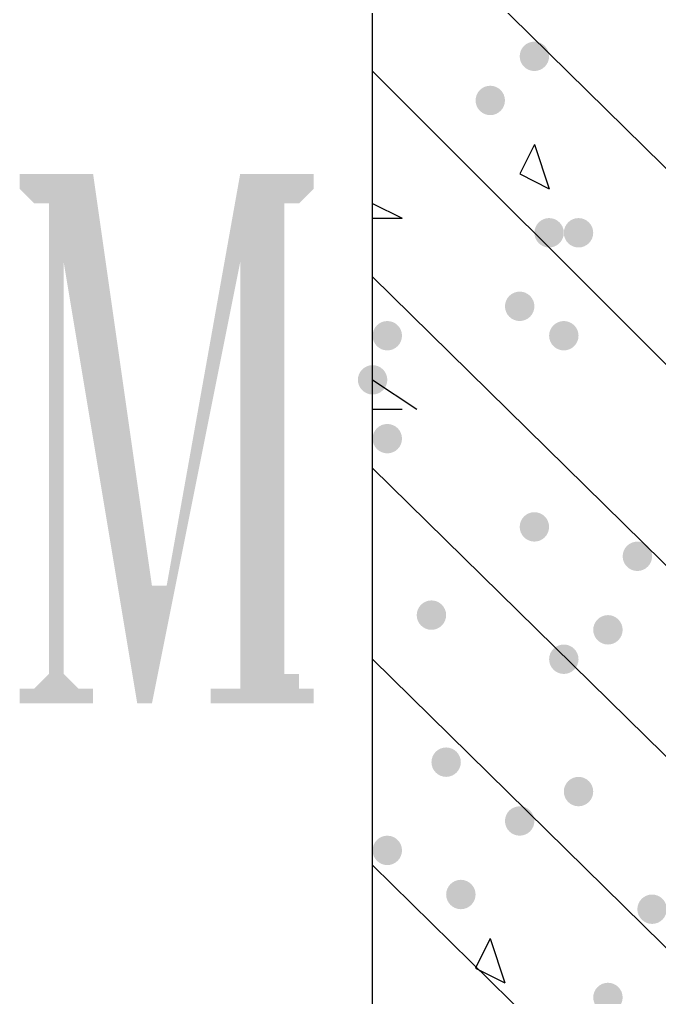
# Model space of a CAD drawing. Header units: inches. Extents: x 11 to 286, y 6 to 196.
# Drawn here: x 183.825 to 185.667, y 96.661 to 99.476 of the extents above; entities that cross this region are included whole.
import ezdxf

# ---------------------------------------------------------------- set-up
doc = ezdxf.new("R2010")
doc.units = ezdxf.units.IN
doc.header["$MEASUREMENT"] = 0
doc.layers.add('PDF_几何图形', color=7, linetype='Continuous')
doc.layers.add('PDF_实体填充', color=7, linetype='Continuous', true_color=0xffffff)

msp = doc.modelspace()

# ---------------------------------------------------------------- hatches: boundary and pattern name
at = {"layer": 'PDF_实体填充', "transparency": 33554559}
h = msp.add_hatch(color=7, dxfattribs=at)
edge = h.paths.add_edge_path(flags=0)
edge.add_spline(control_points=[(185.3494, 99.3704), (185.3494, 99.3472), (185.3304, 99.3281), (185.3071, 99.3281)], knot_values=[0, 0, 0, 0, 1, 1, 1, 1], degree=3, periodic=0)
edge.add_spline(control_points=[(185.3071, 99.3281), (185.2838, 99.3281), (185.2648, 99.3472), (185.2648, 99.3704)], knot_values=[0, 0, 0, 0, 1, 1, 1, 1], degree=3, periodic=0)
edge.add_line((185.2648, 99.3704), (185.2648, 99.3704))
edge.add_spline(control_points=[(185.2648, 99.3704), (185.2648, 99.3937), (185.2838, 99.4128), (185.3071, 99.4128)], knot_values=[0, 0, 0, 0, 1, 1, 1, 1], degree=3, periodic=0)
edge.add_spline(control_points=[(185.3071, 99.4128), (185.3304, 99.4128), (185.3494, 99.3937), (185.3494, 99.3704)], knot_values=[0, 0, 0, 0, 1, 1, 1, 1], degree=3, periodic=0)
edge.add_line((185.3494, 99.3704), (185.3494, 99.3704))
edge.add_line((185.3494, 99.3704), (185.3494, 99.3704))
h = msp.add_hatch(color=7, dxfattribs=at)
edge = h.paths.add_edge_path(flags=0)
edge.add_spline(control_points=[(185.2224, 99.2434), (185.2224, 99.2202), (185.2034, 99.2011), (185.1801, 99.2011)], knot_values=[0, 0, 0, 0, 1, 1, 1, 1], degree=3, periodic=0)
edge.add_spline(control_points=[(185.1801, 99.2011), (185.1568, 99.2011), (185.1378, 99.2202), (185.1378, 99.2434)], knot_values=[0, 0, 0, 0, 1, 1, 1, 1], degree=3, periodic=0)
edge.add_line((185.1378, 99.2434), (185.1378, 99.2434))
edge.add_spline(control_points=[(185.1378, 99.2434), (185.1378, 99.2667), (185.1568, 99.2858), (185.1801, 99.2858)], knot_values=[0, 0, 0, 0, 1, 1, 1, 1], degree=3, periodic=0)
edge.add_spline(control_points=[(185.1801, 99.2858), (185.2034, 99.2858), (185.2224, 99.2667), (185.2224, 99.2434)], knot_values=[0, 0, 0, 0, 1, 1, 1, 1], degree=3, periodic=0)
edge.add_line((185.2224, 99.2434), (185.2224, 99.2434))
edge.add_line((185.2224, 99.2434), (185.2224, 99.2434))
msp.add_hatch(color=7, dxfattribs=at).paths.add_polyline_path([(184.5874, 97.6348), (184.5874, 97.5924), (184.6298, 97.5924), (184.6298, 97.5501), (184.6721, 97.5501), (184.6721, 97.5078), (184.3758, 97.5078), (184.3758, 97.5501), (184.4181, 97.5501), (184.4604, 97.5501), (184.4604, 97.5924), (184.4604, 97.6348), (184.4604, 98.7778), (184.2064, 97.5078), (184.1641, 97.5078), (183.9524, 98.7778), (183.9524, 97.6348), (183.9524, 97.5924), (183.9948, 97.5501), (184.0371, 97.5501), (184.0371, 97.5078), (183.8254, 97.5078), (183.8254, 97.5501), (183.8678, 97.5501), (183.9101, 97.5924), (183.9101, 97.6348), (183.9101, 98.9048), (183.9101, 98.9471), (183.8678, 98.9471), (183.8254, 98.9894), (183.8254, 99.0318), (184.0371, 99.0318), (184.2064, 97.8464), (184.2488, 97.8464), (184.4604, 99.0318), (184.6721, 99.0318), (184.6721, 98.9894), (184.6298, 98.9471), (184.5874, 98.9471), (184.5874, 98.9048)], flags=0)
h = msp.add_hatch(color=7, dxfattribs=at)
edge = h.paths.add_edge_path(flags=0)
edge.add_spline(control_points=[(185.3918, 98.8624), (185.3918, 98.8392), (185.3727, 98.8201), (185.3494, 98.8201)], knot_values=[0, 0, 0, 0, 1, 1, 1, 1], degree=3, periodic=0)
edge.add_spline(control_points=[(185.3494, 98.8201), (185.3262, 98.8201), (185.3071, 98.8392), (185.3071, 98.8624)], knot_values=[0, 0, 0, 0, 1, 1, 1, 1], degree=3, periodic=0)
edge.add_line((185.3071, 98.8624), (185.3071, 98.8624))
edge.add_spline(control_points=[(185.3071, 98.8624), (185.3071, 98.8857), (185.3262, 98.9048), (185.3494, 98.9048)], knot_values=[0, 0, 0, 0, 1, 1, 1, 1], degree=3, periodic=0)
edge.add_spline(control_points=[(185.3494, 98.9048), (185.3727, 98.9048), (185.3918, 98.8857), (185.3918, 98.8624)], knot_values=[0, 0, 0, 0, 1, 1, 1, 1], degree=3, periodic=0)
edge.add_line((185.3918, 98.8624), (185.3918, 98.8624))
edge.add_line((185.3918, 98.8624), (185.3918, 98.8624))
h = msp.add_hatch(color=7, dxfattribs=at)
edge = h.paths.add_edge_path(flags=0)
edge.add_spline(control_points=[(185.4764, 98.8624), (185.4764, 98.8392), (185.4574, 98.8201), (185.4341, 98.8201)], knot_values=[0, 0, 0, 0, 1, 1, 1, 1], degree=3, periodic=0)
edge.add_spline(control_points=[(185.4341, 98.8201), (185.4108, 98.8201), (185.3918, 98.8392), (185.3918, 98.8624)], knot_values=[0, 0, 0, 0, 1, 1, 1, 1], degree=3, periodic=0)
edge.add_line((185.3918, 98.8624), (185.3918, 98.8624))
edge.add_spline(control_points=[(185.3918, 98.8624), (185.3918, 98.8857), (185.4108, 98.9048), (185.4341, 98.9048)], knot_values=[0, 0, 0, 0, 1, 1, 1, 1], degree=3, periodic=0)
edge.add_spline(control_points=[(185.4341, 98.9048), (185.4574, 98.9048), (185.4764, 98.8857), (185.4764, 98.8624)], knot_values=[0, 0, 0, 0, 1, 1, 1, 1], degree=3, periodic=0)
edge.add_line((185.4764, 98.8624), (185.4764, 98.8624))
edge.add_line((185.4764, 98.8624), (185.4764, 98.8624))
h = msp.add_hatch(color=7, dxfattribs=at)
edge = h.paths.add_edge_path(flags=0)
edge.add_spline(control_points=[(185.3071, 98.6508), (185.3071, 98.6275), (185.2881, 98.6084), (185.2648, 98.6084)], knot_values=[0, 0, 0, 0, 1, 1, 1, 1], degree=3, periodic=0)
edge.add_spline(control_points=[(185.2648, 98.6084), (185.2415, 98.6084), (185.2224, 98.6275), (185.2224, 98.6508)], knot_values=[0, 0, 0, 0, 1, 1, 1, 1], degree=3, periodic=0)
edge.add_line((185.2224, 98.6508), (185.2224, 98.6508))
edge.add_spline(control_points=[(185.2224, 98.6508), (185.2224, 98.6741), (185.2415, 98.6931), (185.2648, 98.6931)], knot_values=[0, 0, 0, 0, 1, 1, 1, 1], degree=3, periodic=0)
edge.add_spline(control_points=[(185.2648, 98.6931), (185.2881, 98.6931), (185.3071, 98.6741), (185.3071, 98.6508)], knot_values=[0, 0, 0, 0, 1, 1, 1, 1], degree=3, periodic=0)
edge.add_line((185.3071, 98.6508), (185.3071, 98.6508))
edge.add_line((185.3071, 98.6508), (185.3071, 98.6508))
h = msp.add_hatch(color=7, dxfattribs=at)
edge = h.paths.add_edge_path(flags=0)
edge.add_spline(control_points=[(184.9261, 98.5661), (184.9261, 98.5428), (184.9071, 98.5238), (184.8838, 98.5238)], knot_values=[0, 0, 0, 0, 1, 1, 1, 1], degree=3, periodic=0)
edge.add_spline(control_points=[(184.8838, 98.5238), (184.8605, 98.5238), (184.8414, 98.5428), (184.8414, 98.5661)], knot_values=[0, 0, 0, 0, 1, 1, 1, 1], degree=3, periodic=0)
edge.add_line((184.8414, 98.5661), (184.8414, 98.5661))
edge.add_spline(control_points=[(184.8414, 98.5661), (184.8414, 98.5894), (184.8605, 98.6084), (184.8838, 98.6084)], knot_values=[0, 0, 0, 0, 1, 1, 1, 1], degree=3, periodic=0)
edge.add_spline(control_points=[(184.8838, 98.6084), (184.9071, 98.6084), (184.9261, 98.5894), (184.9261, 98.5661)], knot_values=[0, 0, 0, 0, 1, 1, 1, 1], degree=3, periodic=0)
edge.add_line((184.9261, 98.5661), (184.9261, 98.5661))
edge.add_line((184.9261, 98.5661), (184.9261, 98.5661))
h = msp.add_hatch(color=7, dxfattribs=at)
edge = h.paths.add_edge_path(flags=0)
edge.add_spline(control_points=[(185.4341, 98.5661), (185.4341, 98.5428), (185.4151, 98.5238), (185.3918, 98.5238)], knot_values=[0, 0, 0, 0, 1, 1, 1, 1], degree=3, periodic=0)
edge.add_spline(control_points=[(185.3918, 98.5238), (185.3685, 98.5238), (185.3494, 98.5428), (185.3494, 98.5661)], knot_values=[0, 0, 0, 0, 1, 1, 1, 1], degree=3, periodic=0)
edge.add_line((185.3494, 98.5661), (185.3494, 98.5661))
edge.add_spline(control_points=[(185.3494, 98.5661), (185.3494, 98.5894), (185.3685, 98.6084), (185.3918, 98.6084)], knot_values=[0, 0, 0, 0, 1, 1, 1, 1], degree=3, periodic=0)
edge.add_spline(control_points=[(185.3918, 98.6084), (185.4151, 98.6084), (185.4341, 98.5894), (185.4341, 98.5661)], knot_values=[0, 0, 0, 0, 1, 1, 1, 1], degree=3, periodic=0)
edge.add_line((185.4341, 98.5661), (185.4341, 98.5661))
edge.add_line((185.4341, 98.5661), (185.4341, 98.5661))
h = msp.add_hatch(color=7, dxfattribs=at)
edge = h.paths.add_edge_path(flags=0)
edge.add_spline(control_points=[(184.8838, 98.4391), (184.8838, 98.4158), (184.8647, 98.3968), (184.8414, 98.3968)], knot_values=[0, 0, 0, 0, 1, 1, 1, 1], degree=3, periodic=0)
edge.add_spline(control_points=[(184.8414, 98.3968), (184.8182, 98.3968), (184.7991, 98.4158), (184.7991, 98.4391)], knot_values=[0, 0, 0, 0, 1, 1, 1, 1], degree=3, periodic=0)
edge.add_line((184.7991, 98.4391), (184.7991, 98.4391))
edge.add_spline(control_points=[(184.7991, 98.4391), (184.7991, 98.4624), (184.8182, 98.4814), (184.8414, 98.4814)], knot_values=[0, 0, 0, 0, 1, 1, 1, 1], degree=3, periodic=0)
edge.add_spline(control_points=[(184.8414, 98.4814), (184.8647, 98.4814), (184.8838, 98.4624), (184.8838, 98.4391)], knot_values=[0, 0, 0, 0, 1, 1, 1, 1], degree=3, periodic=0)
edge.add_line((184.8838, 98.4391), (184.8838, 98.4391))
edge.add_line((184.8838, 98.4391), (184.8838, 98.4391))
h = msp.add_hatch(color=7, dxfattribs=at)
edge = h.paths.add_edge_path(flags=0)
edge.add_spline(control_points=[(184.9261, 98.2698), (184.9261, 98.2465), (184.9071, 98.2274), (184.8838, 98.2274)], knot_values=[0, 0, 0, 0, 1, 1, 1, 1], degree=3, periodic=0)
edge.add_spline(control_points=[(184.8838, 98.2274), (184.8605, 98.2274), (184.8414, 98.2465), (184.8414, 98.2698)], knot_values=[0, 0, 0, 0, 1, 1, 1, 1], degree=3, periodic=0)
edge.add_line((184.8414, 98.2698), (184.8414, 98.2698))
edge.add_spline(control_points=[(184.8414, 98.2698), (184.8414, 98.2931), (184.8605, 98.3121), (184.8838, 98.3121)], knot_values=[0, 0, 0, 0, 1, 1, 1, 1], degree=3, periodic=0)
edge.add_spline(control_points=[(184.8838, 98.3121), (184.9071, 98.3121), (184.9261, 98.2931), (184.9261, 98.2698)], knot_values=[0, 0, 0, 0, 1, 1, 1, 1], degree=3, periodic=0)
edge.add_line((184.9261, 98.2698), (184.9261, 98.2698))
edge.add_line((184.9261, 98.2698), (184.9261, 98.2698))
h = msp.add_hatch(color=7, dxfattribs=at)
edge = h.paths.add_edge_path(flags=0)
edge.add_spline(control_points=[(185.3494, 98.0158), (185.3494, 97.9925), (185.3304, 97.9734), (185.3071, 97.9734)], knot_values=[0, 0, 0, 0, 1, 1, 1, 1], degree=3, periodic=0)
edge.add_spline(control_points=[(185.3071, 97.9734), (185.2838, 97.9734), (185.2648, 97.9925), (185.2648, 98.0158)], knot_values=[0, 0, 0, 0, 1, 1, 1, 1], degree=3, periodic=0)
edge.add_line((185.2648, 98.0158), (185.2648, 98.0158))
edge.add_spline(control_points=[(185.2648, 98.0158), (185.2648, 98.0391), (185.2838, 98.0581), (185.3071, 98.0581)], knot_values=[0, 0, 0, 0, 1, 1, 1, 1], degree=3, periodic=0)
edge.add_spline(control_points=[(185.3071, 98.0581), (185.3304, 98.0581), (185.3494, 98.0391), (185.3494, 98.0158)], knot_values=[0, 0, 0, 0, 1, 1, 1, 1], degree=3, periodic=0)
edge.add_line((185.3494, 98.0158), (185.3494, 98.0158))
edge.add_line((185.3494, 98.0158), (185.3494, 98.0158))
h = msp.add_hatch(color=7, dxfattribs=at)
edge = h.paths.add_edge_path(flags=0)
edge.add_spline(control_points=[(185.6458, 97.9311), (185.6458, 97.9078), (185.6267, 97.8888), (185.6034, 97.8888)], knot_values=[0, 0, 0, 0, 1, 1, 1, 1], degree=3, periodic=0)
edge.add_spline(control_points=[(185.6034, 97.8888), (185.5802, 97.8888), (185.5611, 97.9078), (185.5611, 97.9311)], knot_values=[0, 0, 0, 0, 1, 1, 1, 1], degree=3, periodic=0)
edge.add_line((185.5611, 97.9311), (185.5611, 97.9311))
edge.add_spline(control_points=[(185.5611, 97.9311), (185.5611, 97.9544), (185.5802, 97.9734), (185.6034, 97.9734)], knot_values=[0, 0, 0, 0, 1, 1, 1, 1], degree=3, periodic=0)
edge.add_spline(control_points=[(185.6034, 97.9734), (185.6267, 97.9734), (185.6458, 97.9544), (185.6458, 97.9311)], knot_values=[0, 0, 0, 0, 1, 1, 1, 1], degree=3, periodic=0)
edge.add_line((185.6458, 97.9311), (185.6458, 97.9311))
edge.add_line((185.6458, 97.9311), (185.6458, 97.9311))
h = msp.add_hatch(color=7, dxfattribs=at)
edge = h.paths.add_edge_path(flags=0)
edge.add_spline(control_points=[(185.0531, 97.7618), (185.0531, 97.7385), (185.0341, 97.7194), (185.0108, 97.7194)], knot_values=[0, 0, 0, 0, 1, 1, 1, 1], degree=3, periodic=0)
edge.add_spline(control_points=[(185.0108, 97.7194), (184.9875, 97.7194), (184.9684, 97.7385), (184.9684, 97.7618)], knot_values=[0, 0, 0, 0, 1, 1, 1, 1], degree=3, periodic=0)
edge.add_line((184.9684, 97.7618), (184.9684, 97.7618))
edge.add_spline(control_points=[(184.9684, 97.7618), (184.9684, 97.7851), (184.9875, 97.8041), (185.0108, 97.8041)], knot_values=[0, 0, 0, 0, 1, 1, 1, 1], degree=3, periodic=0)
edge.add_spline(control_points=[(185.0108, 97.8041), (185.0341, 97.8041), (185.0531, 97.7851), (185.0531, 97.7618)], knot_values=[0, 0, 0, 0, 1, 1, 1, 1], degree=3, periodic=0)
edge.add_line((185.0531, 97.7618), (185.0531, 97.7618))
edge.add_line((185.0531, 97.7618), (185.0531, 97.7618))
h = msp.add_hatch(color=7, dxfattribs=at)
edge = h.paths.add_edge_path(flags=0)
edge.add_spline(control_points=[(185.5611, 97.7194), (185.5611, 97.6962), (185.5421, 97.6771), (185.5188, 97.6771)], knot_values=[0, 0, 0, 0, 1, 1, 1, 1], degree=3, periodic=0)
edge.add_spline(control_points=[(185.5188, 97.6771), (185.4955, 97.6771), (185.4764, 97.6962), (185.4764, 97.7194)], knot_values=[0, 0, 0, 0, 1, 1, 1, 1], degree=3, periodic=0)
edge.add_line((185.4764, 97.7194), (185.4764, 97.7194))
edge.add_spline(control_points=[(185.4764, 97.7194), (185.4764, 97.7427), (185.4955, 97.7618), (185.5188, 97.7618)], knot_values=[0, 0, 0, 0, 1, 1, 1, 1], degree=3, periodic=0)
edge.add_spline(control_points=[(185.5188, 97.7618), (185.5421, 97.7618), (185.5611, 97.7427), (185.5611, 97.7194)], knot_values=[0, 0, 0, 0, 1, 1, 1, 1], degree=3, periodic=0)
edge.add_line((185.5611, 97.7194), (185.5611, 97.7194))
edge.add_line((185.5611, 97.7194), (185.5611, 97.7194))
h = msp.add_hatch(color=7, dxfattribs=at)
edge = h.paths.add_edge_path(flags=0)
edge.add_spline(control_points=[(185.4341, 97.6348), (185.4341, 97.6115), (185.4151, 97.5924), (185.3918, 97.5924)], knot_values=[0, 0, 0, 0, 1, 1, 1, 1], degree=3, periodic=0)
edge.add_spline(control_points=[(185.3918, 97.5924), (185.3685, 97.5924), (185.3494, 97.6115), (185.3494, 97.6348)], knot_values=[0, 0, 0, 0, 1, 1, 1, 1], degree=3, periodic=0)
edge.add_line((185.3494, 97.6348), (185.3494, 97.6348))
edge.add_spline(control_points=[(185.3494, 97.6348), (185.3494, 97.6581), (185.3685, 97.6771), (185.3918, 97.6771)], knot_values=[0, 0, 0, 0, 1, 1, 1, 1], degree=3, periodic=0)
edge.add_spline(control_points=[(185.3918, 97.6771), (185.4151, 97.6771), (185.4341, 97.6581), (185.4341, 97.6348)], knot_values=[0, 0, 0, 0, 1, 1, 1, 1], degree=3, periodic=0)
edge.add_line((185.4341, 97.6348), (185.4341, 97.6348))
edge.add_line((185.4341, 97.6348), (185.4341, 97.6348))
h = msp.add_hatch(color=7, dxfattribs=at)
edge = h.paths.add_edge_path(flags=0)
edge.add_spline(control_points=[(185.0954, 97.3384), (185.0954, 97.3152), (185.0764, 97.2961), (185.0531, 97.2961)], knot_values=[0, 0, 0, 0, 1, 1, 1, 1], degree=3, periodic=0)
edge.add_spline(control_points=[(185.0531, 97.2961), (185.0298, 97.2961), (185.0108, 97.3152), (185.0108, 97.3384)], knot_values=[0, 0, 0, 0, 1, 1, 1, 1], degree=3, periodic=0)
edge.add_line((185.0108, 97.3384), (185.0108, 97.3384))
edge.add_spline(control_points=[(185.0108, 97.3384), (185.0108, 97.3617), (185.0298, 97.3808), (185.0531, 97.3808)], knot_values=[0, 0, 0, 0, 1, 1, 1, 1], degree=3, periodic=0)
edge.add_spline(control_points=[(185.0531, 97.3808), (185.0764, 97.3808), (185.0954, 97.3617), (185.0954, 97.3384)], knot_values=[0, 0, 0, 0, 1, 1, 1, 1], degree=3, periodic=0)
edge.add_line((185.0954, 97.3384), (185.0954, 97.3384))
edge.add_line((185.0954, 97.3384), (185.0954, 97.3384))
h = msp.add_hatch(color=7, dxfattribs=at)
edge = h.paths.add_edge_path(flags=0)
edge.add_spline(control_points=[(185.4764, 97.2538), (185.4764, 97.2305), (185.4574, 97.2114), (185.4341, 97.2114)], knot_values=[0, 0, 0, 0, 1, 1, 1, 1], degree=3, periodic=0)
edge.add_spline(control_points=[(185.4341, 97.2114), (185.4108, 97.2114), (185.3918, 97.2305), (185.3918, 97.2538)], knot_values=[0, 0, 0, 0, 1, 1, 1, 1], degree=3, periodic=0)
edge.add_line((185.3918, 97.2538), (185.3918, 97.2538))
edge.add_spline(control_points=[(185.3918, 97.2538), (185.3918, 97.2771), (185.4108, 97.2961), (185.4341, 97.2961)], knot_values=[0, 0, 0, 0, 1, 1, 1, 1], degree=3, periodic=0)
edge.add_spline(control_points=[(185.4341, 97.2961), (185.4574, 97.2961), (185.4764, 97.2771), (185.4764, 97.2538)], knot_values=[0, 0, 0, 0, 1, 1, 1, 1], degree=3, periodic=0)
edge.add_line((185.4764, 97.2538), (185.4764, 97.2538))
edge.add_line((185.4764, 97.2538), (185.4764, 97.2538))
h = msp.add_hatch(color=7, dxfattribs=at)
edge = h.paths.add_edge_path(flags=0)
edge.add_spline(control_points=[(185.3071, 97.1691), (185.3071, 97.1458), (185.2881, 97.1268), (185.2648, 97.1268)], knot_values=[0, 0, 0, 0, 1, 1, 1, 1], degree=3, periodic=0)
edge.add_spline(control_points=[(185.2648, 97.1268), (185.2415, 97.1268), (185.2224, 97.1458), (185.2224, 97.1691)], knot_values=[0, 0, 0, 0, 1, 1, 1, 1], degree=3, periodic=0)
edge.add_line((185.2224, 97.1691), (185.2224, 97.1691))
edge.add_spline(control_points=[(185.2224, 97.1691), (185.2224, 97.1924), (185.2415, 97.2114), (185.2648, 97.2114)], knot_values=[0, 0, 0, 0, 1, 1, 1, 1], degree=3, periodic=0)
edge.add_spline(control_points=[(185.2648, 97.2114), (185.2881, 97.2114), (185.3071, 97.1924), (185.3071, 97.1691)], knot_values=[0, 0, 0, 0, 1, 1, 1, 1], degree=3, periodic=0)
edge.add_line((185.3071, 97.1691), (185.3071, 97.1691))
edge.add_line((185.3071, 97.1691), (185.3071, 97.1691))
h = msp.add_hatch(color=7, dxfattribs=at)
edge = h.paths.add_edge_path(flags=0)
edge.add_spline(control_points=[(184.9261, 97.0844), (184.9261, 97.0612), (184.9071, 97.0421), (184.8838, 97.0421)], knot_values=[0, 0, 0, 0, 1, 1, 1, 1], degree=3, periodic=0)
edge.add_spline(control_points=[(184.8838, 97.0421), (184.8605, 97.0421), (184.8414, 97.0612), (184.8414, 97.0844)], knot_values=[0, 0, 0, 0, 1, 1, 1, 1], degree=3, periodic=0)
edge.add_line((184.8414, 97.0844), (184.8414, 97.0844))
edge.add_spline(control_points=[(184.8414, 97.0844), (184.8414, 97.1077), (184.8605, 97.1268), (184.8838, 97.1268)], knot_values=[0, 0, 0, 0, 1, 1, 1, 1], degree=3, periodic=0)
edge.add_spline(control_points=[(184.8838, 97.1268), (184.9071, 97.1268), (184.9261, 97.1077), (184.9261, 97.0844)], knot_values=[0, 0, 0, 0, 1, 1, 1, 1], degree=3, periodic=0)
edge.add_line((184.9261, 97.0844), (184.9261, 97.0844))
edge.add_line((184.9261, 97.0844), (184.9261, 97.0844))
h = msp.add_hatch(color=7, dxfattribs=at)
edge = h.paths.add_edge_path(flags=0)
edge.add_spline(control_points=[(185.1378, 96.9574), (185.1378, 96.9342), (185.1187, 96.9151), (185.0954, 96.9151)], knot_values=[0, 0, 0, 0, 1, 1, 1, 1], degree=3, periodic=0)
edge.add_spline(control_points=[(185.0954, 96.9151), (185.0722, 96.9151), (185.0531, 96.9342), (185.0531, 96.9574)], knot_values=[0, 0, 0, 0, 1, 1, 1, 1], degree=3, periodic=0)
edge.add_line((185.0531, 96.9574), (185.0531, 96.9574))
edge.add_spline(control_points=[(185.0531, 96.9574), (185.0531, 96.9807), (185.0722, 96.9998), (185.0954, 96.9998)], knot_values=[0, 0, 0, 0, 1, 1, 1, 1], degree=3, periodic=0)
edge.add_spline(control_points=[(185.0954, 96.9998), (185.1187, 96.9998), (185.1378, 96.9807), (185.1378, 96.9574)], knot_values=[0, 0, 0, 0, 1, 1, 1, 1], degree=3, periodic=0)
edge.add_line((185.1378, 96.9574), (185.1378, 96.9574))
edge.add_line((185.1378, 96.9574), (185.1378, 96.9574))
h = msp.add_hatch(color=7, dxfattribs=at)
edge = h.paths.add_edge_path(flags=0)
edge.add_spline(control_points=[(185.6881, 96.9151), (185.6881, 96.8918), (185.6691, 96.8728), (185.6458, 96.8728)], knot_values=[0, 0, 0, 0, 1, 1, 1, 1], degree=3, periodic=0)
edge.add_spline(control_points=[(185.6458, 96.8728), (185.6225, 96.8728), (185.6034, 96.8918), (185.6034, 96.9151)], knot_values=[0, 0, 0, 0, 1, 1, 1, 1], degree=3, periodic=0)
edge.add_line((185.6034, 96.9151), (185.6034, 96.9151))
edge.add_spline(control_points=[(185.6034, 96.9151), (185.6034, 96.9384), (185.6225, 96.9574), (185.6458, 96.9574)], knot_values=[0, 0, 0, 0, 1, 1, 1, 1], degree=3, periodic=0)
edge.add_spline(control_points=[(185.6458, 96.9574), (185.6691, 96.9574), (185.6881, 96.9384), (185.6881, 96.9151)], knot_values=[0, 0, 0, 0, 1, 1, 1, 1], degree=3, periodic=0)
edge.add_line((185.6881, 96.9151), (185.6881, 96.9151))
edge.add_line((185.6881, 96.9151), (185.6881, 96.9151))
h = msp.add_hatch(color=7, dxfattribs=at)
edge = h.paths.add_edge_path(flags=0)
edge.add_spline(control_points=[(185.5611, 96.6611), (185.5611, 96.6378), (185.5421, 96.6188), (185.5188, 96.6188)], knot_values=[0, 0, 0, 0, 1, 1, 1, 1], degree=3, periodic=0)
edge.add_spline(control_points=[(185.5188, 96.6188), (185.4955, 96.6188), (185.4764, 96.6378), (185.4764, 96.6611)], knot_values=[0, 0, 0, 0, 1, 1, 1, 1], degree=3, periodic=0)
edge.add_line((185.4764, 96.6611), (185.4764, 96.6611))
edge.add_spline(control_points=[(185.4764, 96.6611), (185.4764, 96.6844), (185.4955, 96.7034), (185.5188, 96.7034)], knot_values=[0, 0, 0, 0, 1, 1, 1, 1], degree=3, periodic=0)
edge.add_spline(control_points=[(185.5188, 96.7034), (185.5421, 96.7034), (185.5611, 96.6844), (185.5611, 96.6611)], knot_values=[0, 0, 0, 0, 1, 1, 1, 1], degree=3, periodic=0)
edge.add_line((185.5611, 96.6611), (185.5611, 96.6611))
edge.add_line((185.5611, 96.6611), (185.5611, 96.6611))

# ---------------------------------------------------------------- linework, layer by layer
at = {"layer": 'PDF_几何图形'}
for p, q in [((184.8414, 70.5414), (184.8414, 107.3291)), ((184.8414, 99.8784), (187.4238, 97.3384)), ((184.8414, 99.3281), (187.4238, 96.7458)), ((185.3071, 99.1164), (185.2648, 99.0318)), ((185.3071, 99.1164), (185.3494, 98.9894)), ((185.2648, 99.0318), (185.3494, 98.9894)), ((184.8414, 98.9471), (184.9261, 98.9048)), ((184.8414, 98.9048), (184.9261, 98.9048)), ((184.8414, 98.7354), (187.4238, 96.1954)), ((184.8414, 98.4391), (184.9684, 98.3544)), ((184.8414, 98.3544), (184.9261, 98.3544)), ((184.8414, 98.1851), (187.4238, 95.6451)), ((184.8414, 97.6348), (187.4238, 95.0948)), ((184.8414, 97.0421), (187.4238, 94.5021)), ((185.1801, 96.8304), (185.1378, 96.7458)), ((185.1801, 96.8304), (185.2224, 96.7034)), ((185.1378, 96.7458), (185.2224, 96.7034))]:
    msp.add_line(p, q, dxfattribs=at)

doc.saveas('drawing.dxf')
